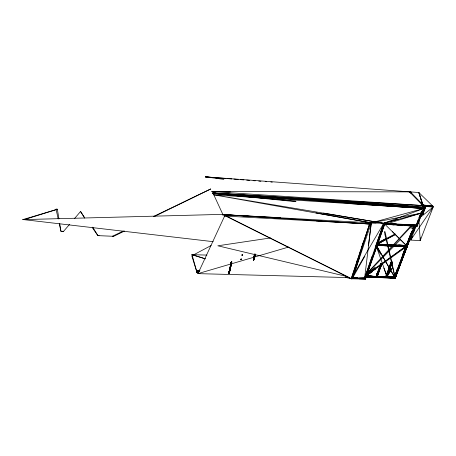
<?xml version="1.0" encoding="UTF-8"?>
<svg xmlns="http://www.w3.org/2000/svg" width="456" height="456" viewBox="0 0 456 456"><rect width="100%" height="100%" fill="white"/><g stroke="black" fill="none" stroke-linecap="round" stroke-linejoin="round"><path stroke-width="0.68" d="M240.819 259.316C242.204 258.609 240.586 260.108 240.962 259.111L240.888 259.418M241.52 259.339L240.893 259.15M242.575 255.064L241.868 254.978M242.165 254.836L241.914 255.195M254.63 253.986L253.319 259.795L254.311 255.48L255.035 255.451L253.992 259.76L253.513 259.897L253.525 259.504L254.015 259.709L255.252 254.157M253.439 259.532L253.433 259.874L254.454 255.331L253.371 259.578M254.556 254.146C254.585 256.181 255.081 257.6 253.946 259.549L253.604 259.909L253.616 259.481M253.792 259.886L254.727 255.274L253.604 259.909L254.727 255.274L253.701 259.909L254.818 255.286L253.792 259.886L254.898 255.309L253.872 259.857L254.807 255.685M254.893 255.656L255.28 254.049M253.604 259.909L254.63 255.28L253.513 259.897L254.539 255.297L254.528 255.696M420.426 237.724L420.215 240.557L410.668 240.101L416.066 226.216M231.46 261.807L231.648 262.32L231.295 262.308L229.328 272.762L231.591 261.772L229.032 273.292L231.591 261.772L229.351 272.984L228.975 273.281L228.855 272.973L231.272 262.08L231.768 262.097L231.3 262L228.883 273.195L229.168 273.252L231.745 262.177L231.397 261.858L231.745 261.869L229.282 273.138L228.883 273.195L231.705 261.818L228.975 273.281L231.46 261.807L231.745 261.869L228.849 273.053L229.282 273.138L228.923 272.819L231.295 262.308L231.699 262.257L229.362 272.905L228.855 272.973L229.322 273.064L231.773 261.938L231.34 261.921L228.855 273.127L229.282 273.138M323.549 213.094L383.741 223.275L384.539 224.517L365.433 279.123L364.646 278.029L371.287 222.864L423.926 208.455L425.556 207.337L212.462 193.076L213.665 194.512M368.471 245.362L371.287 222.864L420.82 213.231L422.085 213.311L422.809 214.565L421.276 214.2L422.809 214.565L425.556 207.337L212.587 193.372L296.001 201.683M229.362 272.905L231.272 262.08L228.849 273.053L229.322 273.064L231.26 262.166L231.768 262.097M229.351 272.984L231.3 262L231.773 261.938L228.855 272.973L229.351 272.984L228.883 272.893L231.272 262.24L231.699 262.257L231.34 261.921M254.334 255.588L254.585 254.197M196.912 272.181L197.135 271.018L199.865 270.231M231.745 262.177L229.351 272.83L228.883 272.893L229.288 272.711L231.517 262.399M231.705 261.818L229.231 273.207L229.043 272.705L231.654 261.784M253.701 259.909L254.619 255.708M253.513 259.897L254.454 255.331M253.872 259.857L254.898 255.309L254.716 255.708M253.365 259.84L254.311 255.537M240.956 259.453L241.138 259.059M241.982 255.235L242.073 254.853M241.133 259.487L241.327 259.065M241.321 259.464L241.475 259.128M242.347 255.246L242.501 254.904M229.1 273.281L231.591 261.772M253.319 259.795L254.34 255.423L253.325 259.629M253.992 259.76L255.012 255.394M382.248 276.421L377.351 276.427L381.9 263.79L380.674 263.75L377.317 276.427L365.803 276.142L387.874 276.592M388.939 276.61L386.99 276.689L391.202 262.035L389.635 265.888M422.672 211.385L417.063 225.378M345.705 277.419L351.228 278.758L352.767 277.715L359.22 256.779M423.647 208.175L423.926 208.455L383.741 223.275L364.646 278.029L352.767 277.715L369.662 223.981L371.287 222.864L376.035 222.91M381.005 276.399L376.137 276.393L377.18 273.11L376.171 276.393L365.82 276.142M401.884 259.8L407.071 246.673L412.298 230.599M367.12 273.446L365.45 278.137L366.977 273.423M398.054 219.256L383.741 223.275L365.433 279.123L351.228 278.758L225.994 215.916M360.103 251.894L351.228 278.758L364.646 278.029L371.999 256.546M361.215 248.537L363.654 241.15M357.567 277.715L352.767 277.715L359.693 256.808M387.127 272.716L385.787 276.655L365.872 276.148L394.525 276.929L411.745 231.158M388.911 276.61L386.956 276.689L388.261 272.751M421.276 214.2L422.809 214.565L423.926 208.455L213.796 194.815L222.95 214.633L369.662 223.981L351.228 278.758L356.78 278.32M354.164 277.63L352.767 277.715L371.287 222.864L396.395 223.867M401.611 260.524L407.316 246.12L406.096 246.069L395.255 278.006L366.191 277.259L395.278 278.04L413.957 228.519M356.541 262.303L357.23 260.285M359.989 252.219L369.662 223.981L316.361 220.943M59.269 223.708L60.956 231.317L63.589 231.329L69.551 224.369M418.112 219.974L416.339 225.087L412.971 228.718M365.444 278.137L370.329 264.161M372.894 256.842L380.338 235.541M381.501 232.212L383.593 226.222M407.749 241.503L406.319 245.476L407.094 246.707L401.388 261.145M398.669 246.223L407.094 246.707L393.613 246.12L407.071 246.673L412.195 232.121M375.733 245.841L383.741 223.275L420.82 213.231L423.926 208.455L212.587 193.372L295.568 201.17M367.838 271.434L384.539 224.517L420.82 213.231L422.079 210.985M376.171 276.393L380.709 263.75L376.137 276.393M366.732 274.461L406.096 246.069L394.525 276.929L366.202 277.157L394.525 276.929L397.615 268.288M384.334 231.562L395.147 278.188L413.677 229.157L395.278 278.04L394.503 276.895L386.728 276.564L394.525 276.929L397.393 268.932M402.163 258.808L395.278 278.04L386.848 277.653L395.255 278.006L402.135 258.86M402.847 256.876L403.56 254.898M383.929 268.094L386.99 276.689L392.348 262.075L391.168 262.035L385.822 276.655L391.202 262.035M391.761 268.766L386.99 276.689L392.382 262.075L386.99 276.689L376.513 246.77M382.327 229.505L383.559 226.204M410.759 233.723L406.342 245.516L376.582 245.322L383.576 245.522M432.362 207.548L432.869 206.237L432.482 205.77L422.82 205.166L418.853 192.523L432.926 206.203L432.339 207.56L432.869 206.237L422.82 205.166L418.853 192.523L205.536 176.877L207.628 177.281M422.837 205.126L432.43 205.81L423.253 205.599L432.482 205.77L422.837 205.126L423.253 205.599L432.926 206.203L432.419 207.514M423.396 206.825L423.841 205.639L410.098 191.879L211.829 191.554L216.115 191.714M418.289 222.078L420.033 217.483M349.342 203.507L423.926 208.455L417.069 226.307L384.294 224.221L385.708 224.249M423.282 212.314L424.53 209.03M400.032 264.32L400.801 262.337M402.34 258.37L403.623 255.064M404.136 253.735L413.626 229.26M406.096 246.069L402.984 253.992L406.136 246.069L366.35 275.492L407.282 246.12L406.923 245.653L407.316 246.12L406.701 246.246M399.787 265.09L400.824 262.474L399.576 265.74M401.599 260.507L407.282 246.12L406.883 245.653M399.291 266.418L400.852 262.491M398.51 268.327L397.757 270.334M399.809 265.05L400.847 262.422M379.392 266.948L380.674 263.75M380.583 266.988L381.866 263.79L377.351 276.427L382.219 276.421M408.257 242.284L409.049 240.318L408.274 242.313M410.104 237.701L413.529 229.197L409.591 239.035M380.572 266.988L381.9 263.79M390.786 265.928L392.348 262.075M413.541 227.937L406.319 245.476L377.665 244.239L383.336 244.37M418.973 217.729L420.82 213.231L421.549 214.485M407.806 243.624L414.185 228.547M422.809 213.647L425.556 207.337M242.256 255.263L242.353 254.841M348.276 277.584L197.944 273.634L224.802 215.671M423.134 210.17L423.926 208.455L422.085 213.311L420.677 213.083M352.767 277.715L364.851 256.192M404.518 225.509L417.069 226.307L416.339 225.087L383.741 223.275L351.228 278.758L351.012 278.439L352.374 278.399M386.99 276.689L392.086 268.162M410.668 240.101L433.2 206.995L422.512 206.289L421.019 204.875M411.135 235.222L414.738 230.029M74.596 218.487L80.558 211.47L84.651 217.911M413.455 229.664L416.801 226.016L417.069 226.307L420.82 213.231L416.339 225.087L410.793 228.2M410.799 226.022L366.635 273.714L412.013 225.731M366.749 273.817L400.505 239.6M367.063 274.119L375.18 267.216M366.635 274.335L368.824 272.568M419.942 217.62L433.2 206.995L420.215 240.557L418.921 219.883M366.721 274.404L375.242 268.014M375.493 268.766L366.362 275.492L375.579 268.829M422.758 206.38L423.841 205.639L213.032 192.991L215.158 193.013M431.792 206.973L432.926 206.203L423.271 205.559L432.43 205.81M411.853 228.764L416.801 226.016L415.387 225.937M366.288 275.093L371.184 272.386M395.762 234.082L377.049 244.256L385.816 239.497M378.064 242.78L385.502 238.779M211.128 245.516L191.794 255.822L197.083 272.711L198.497 272.791M377.032 244.33L395.711 234.475M366.339 275.088L371.971 272.124M378.075 242.843L395.004 234.025M92.197 227.487L97.892 235.632L113.704 236.305L124.568 231.01M154.555 216.383L210.712 188.995M123.394 230.998L112.478 236.248L113.704 236.305M153.564 216.48L210.7 188.989M58.191 218.869L56.042 209.19L57.365 209.258L22.8 219.615L24.145 219.672L57.365 209.258L58.944 218.908M199.363 270.978L197.305 271.554L198.73 271.588L197.305 271.554L199.369 270.938L197.305 271.554L197.135 271.018L199.278 271.041L197.146 270.984L197.072 272.751L198.491 272.773L197.083 272.711L197.135 271.018L199.255 271.098L197.146 270.984L199.87 270.197M197.944 273.634L288.625 247.055M270.579 237.935L217.837 245.79L347.677 276.689M222.266 214.947L223.685 214.793M423.476 206.75L426.833 206.568M429.518 206.42L432.869 206.237L212.559 191.605L230.337 191.913M359.191 278.194L364.646 278.029M22.8 219.615L222.043 214.383M63.589 231.317L60.956 231.329L59.725 223.736M366.556 276.085L370.061 276.097M211.829 191.554L228.872 191.674M366.533 276.085L370.694 276.108M397.153 224.631L384.539 224.517L416.339 225.087L403.52 224.74M366.179 277.197L372.478 277.265M410.788 236.789L412.127 236.806M199.437 271.554L197.305 271.554L198.736 271.554M224.363 194.011L213.032 192.991L214.451 193.025M384.294 224.221L385.719 224.261M196.906 272.221L192.005 254.687L206.916 255.092M365.854 276.148L394.503 276.895L376.633 245.932L394.525 276.929M228.923 272.819L229.351 272.83L228.98 272.751L231.448 262.405M366.202 277.231L395.255 278.006L385.012 231.711M354.563 278.53L351.012 278.439L354.449 278.599M365.815 276.108L394.503 276.895M376.992 244.154L383.342 244.342M231.3 262L231.779 262.012M204.892 258.706L192.005 254.687L194.119 254.761M99.134 235.678L97.892 235.632L92.733 227.168M381.951 277.482L385.462 277.63M382.641 277.487L385.445 277.601M392.183 246.04L376.582 245.374L392.194 246.058L376.593 245.339L406.342 245.516L400.317 239.508M393.608 246.08L407.071 246.673M377.665 244.245L406.342 245.516L398.561 245.054L406.319 245.476L384.955 224.323M409.42 238.722L411.483 238.819M359.254 278.833L365.433 279.123L365.21 278.804M410.833 236.841L412.218 236.909M280.349 217.706L222.95 214.633L350.373 278.12M56.042 209.19L57.376 209.258M315.945 212.906L371.287 222.864L222.95 214.633L280.469 218.185M390.655 224.574L394.183 224.768M399.131 225.042L402.665 225.235M407.613 225.509L410.44 225.663M224.107 215.996L369.662 223.981M192.005 254.687L194.136 254.807L192.005 254.687L205.576 258.877M389.869 224.58L394.052 224.842M396.845 225.019L402.426 225.378M213.032 192.991L412.999 206.14M212.587 193.372L295.733 199.204M232.303 194.495L212.462 193.076L217.409 193.549M233.717 194.592L238.682 194.951M240.808 195.1L245.06 195.407M247.186 195.556L251.438 195.863M254.978 196.114L257.817 196.319M261.356 196.57L264.195 196.775M268.447 197.077L270.573 197.231M275.532 197.585L276.952 197.687M281.911 198.041L283.33 198.143M226.125 178.507L205.536 176.877L223.845 179.362M227.544 178.615L231.802 178.957M233.928 179.122L238.192 179.459M240.318 179.63L243.869 179.909M246.707 180.137L249.546 180.359M253.097 180.644L255.223 180.81M258.774 181.089L260.9 181.26M265.164 181.596L266.583 181.71M270.841 182.047L272.26 182.161M227.196 194.262L229.317 194.455M233.569 194.837L234.988 194.963M220.237 193.817L222.363 194.017M421.122 214.138L422.535 214.28M212.61 177.606L205.536 176.877L211.892 177.589M215.437 177.897L216.851 178.045M24.145 219.672L213.191 241.669M383.741 223.275L213.796 194.815L371.287 222.864M231.26 262.166L231.699 262.257M418.853 192.523L423.253 205.599L409.528 191.839L410.446 192.871L409.528 191.839L410.827 192.13M410.782 237.08L412.11 237.394M410.998 192.985L410.098 191.879L411.409 192.193M410.731 237.109L412.007 237.451M410.822 237.137L412.195 237.502M421.663 204.55L423.778 206.374M392.274 231.5L399.308 238.505M410.098 191.879L423.253 205.599M409.528 191.839L410.446 192.877M84.651 217.934L80.558 211.47M376.263 247.106L380.646 254.271M422.239 203.946L422.82 205.166M385.098 234.709L385.4 236.1M378.36 273.144L377.317 276.427L378.372 273.144M198.491 272.722L197.083 272.711L198.497 272.739M372.221 276.188L365.86 276.125L372.233 276.159"/></g></svg>
